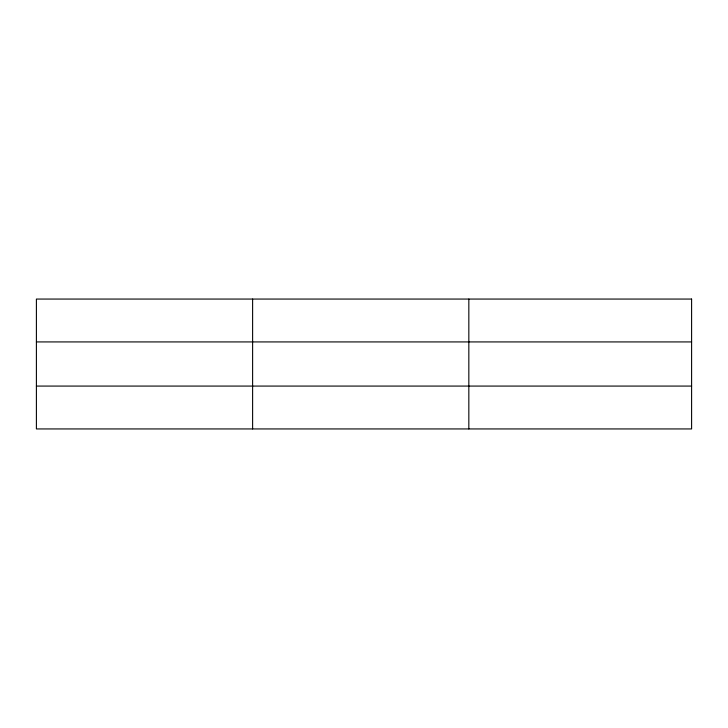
<?xml version="1.0" encoding="UTF-8"?>
<svg xmlns="http://www.w3.org/2000/svg" width="728" height="728" viewBox="0 0 728 728"><rect width="100%" height="100%" fill="white"/><g stroke="black" fill="none" stroke-linecap="round" stroke-linejoin="round"><path stroke-width="1.09" d="M252.616 299.062L252.616 428.938M468.832 299.062L468.832 428.938M36.4 341.923L691.6 341.923M36.4 386.077L691.6 386.077M691.6 299.062L691.6 428.938L36.4 428.938L36.4 299.062L691.6 299.062"/></g></svg>
